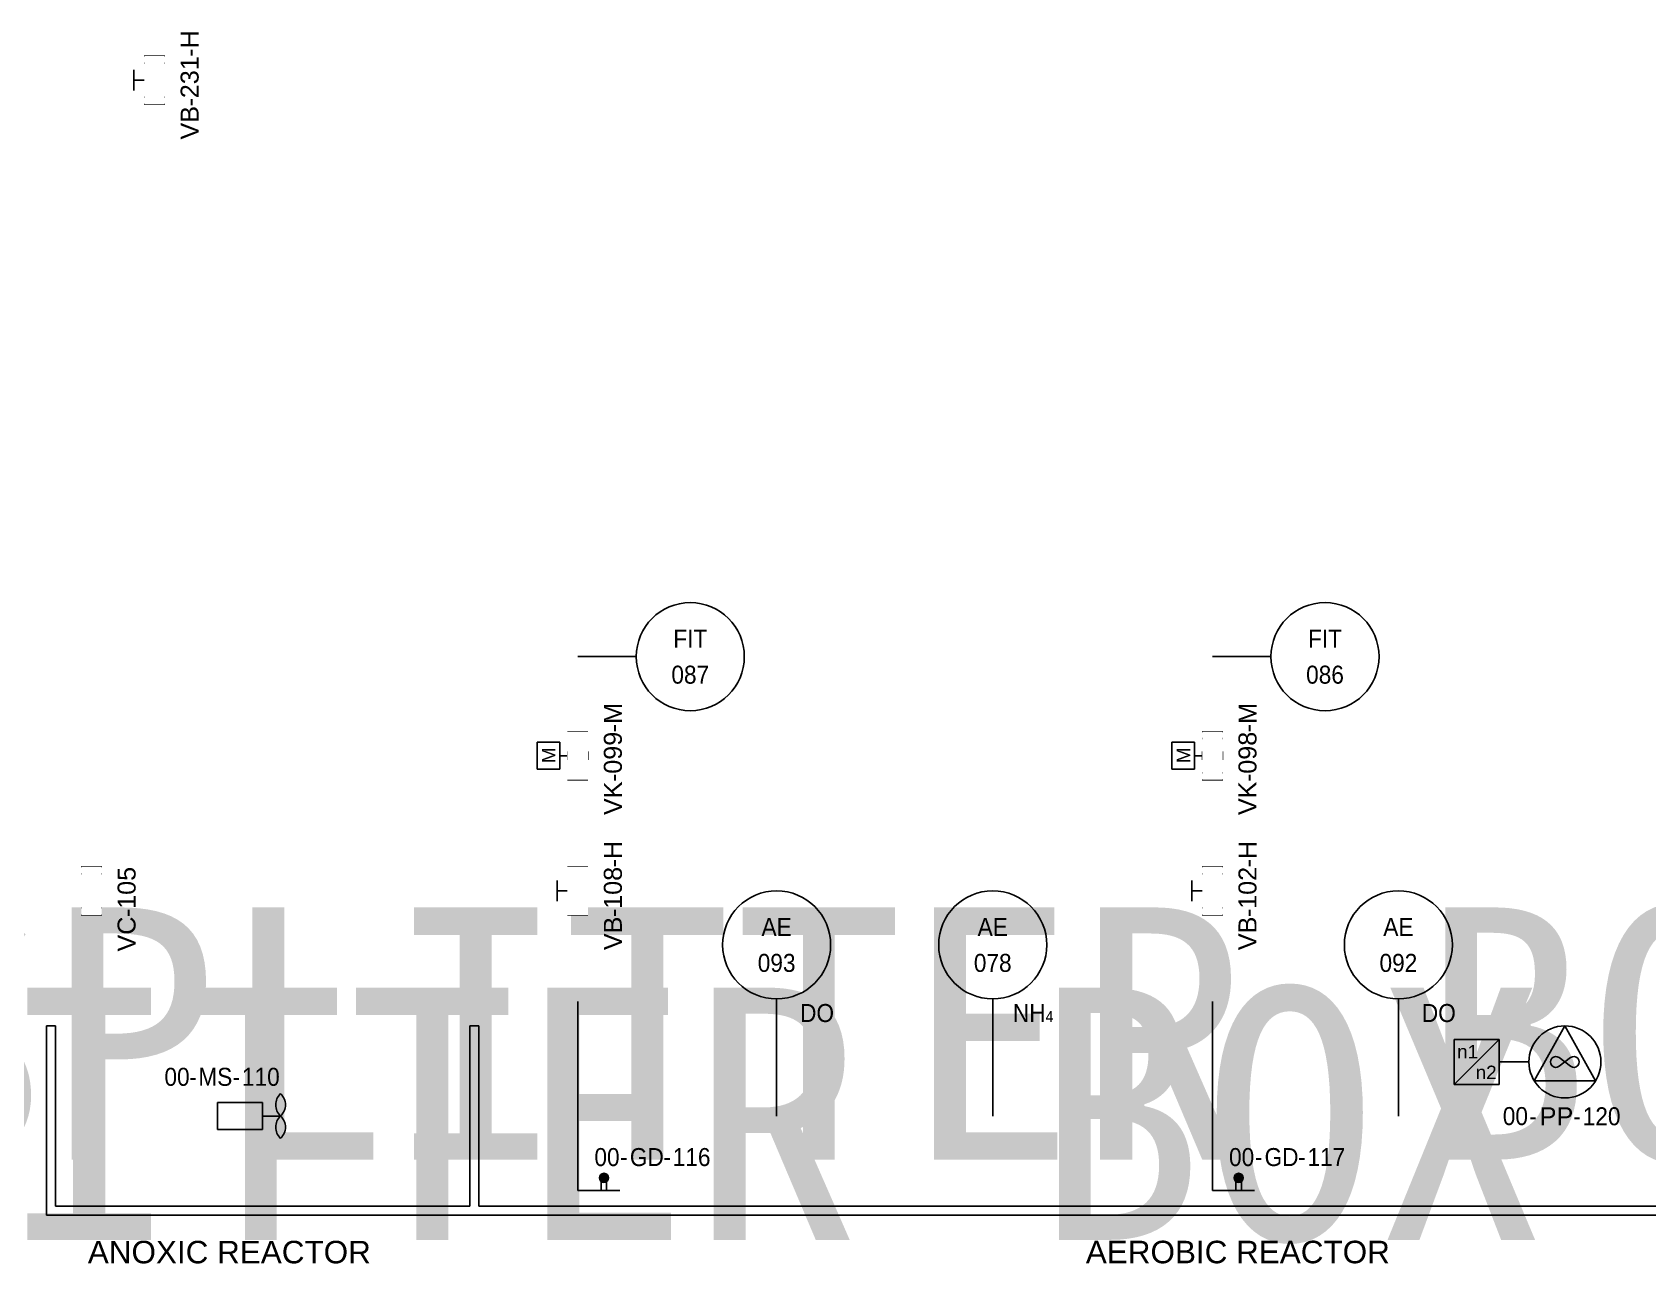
# Model space of a CAD drawing. Header units: millimetres. Extents: x 0 to 12089, y -479 to 374.
# Drawn here: x 927.4 to 1106.8, y 97.6 to 234.3 of the extents above; entities that cross this region are included whole.
import ezdxf
from ezdxf.enums import TextEntityAlignment as Align

# ---------------------------------------------------------------- set-up
doc = ezdxf.new("R2018")
doc.units = ezdxf.units.MM
doc.header["$LTSCALE"] = 0.25
doc.set_wipeout_variables(frame=1)
for name, color, linetype, lineweight, true_color in [('equipment', 5, 'Continuous', 25, 0x0000ff), ('instrumentation', 7, 'Continuous', 25, 0xffffff), ('Text', 7, 'Continuous', 25, 0xffffff), ('unit', 1, 'Continuous', 25, 0xff0000), ('valve', 7, 'Continuous', 25, 0xffffff)]:
    doc.layers.add(name, color=color, linetype=linetype, lineweight=lineweight, true_color=true_color)
doc.styles.add('Organica', font='arial.ttf')
doc.styles.add('RefPIDBOD$0$Organica', font='arial.ttf')
doc.styles.add('RefPIDDistChamber$0$Organica', font='arial.ttf')
doc.styles.add('RefPIDDistChamber$0$Standard', font='arial.ttf')
doc.styles.get("Standard").update_dxf_attribs({"font": 'arial.ttf'})

# ---------------------------------------------------------------- blocks, each defined once
blk = doc.blocks.new('*U82')
blk.add_hatch(color=256).paths.add_polyline_path([(4.42, 2.41, 1), (3.4, 2.41, 0.238678), (3.61, 2), (4.21, 2, 0.238678)])
at = {"lineweight": 25, "ltscale": 0.25}
for p, q in [((1, 1), (1, 22)), ((3.61, 2), (3.61, 1)), ((3.61, 2), (4.21, 2)), ((4.21, 2), (4.21, 1)), ((1, 1), (5.67, 1))]:
    blk.add_line(p, q, dxfattribs=at)
blk.add_circle((3.91, 2.41), 0.507)
at = {"char_height": 2, "width": 5.3402, "attachment_point": 6, "line_spacing_factor": 0.9, "style": 'Organica'}
for insert in [(6.55, 4.72), (11.35, 4.72)]:
    blk.add_mtext('{\\W0.9;-}', dxfattribs=dict(at, insert=insert))
at = {"style": 'Organica', "flags": 1}
for tag, p in [('EQUIP_TYPE', (30.85, 68.43)), ('NOTE', (30.85, 65.43)), ('NOTE_CHINESE', (30.85, 62.43)), ('MATERIAL_MEMBRANE', (30.85, 59.33)), ('MATERIAL_PIPE', (30.85, 56.33)), ('MATERIAL_FRAME', (30.85, 53.33)), ('STB_DTY', (30.85, 50.13)), ('MODEL', (30.85, 47.01)), ('MANUFACTURE', (30.85, 43.91)), ('NUMBEROFG', (30.85, 40.63)), ('NUMBEROFDIFF', (30.85, 37.52)), ('INSTALLATION', (31.25, 34.42)), ('UNIT_FLOWMIN', (31.25, 31.42)), ('UNIT_FLOWMAX', (31.25, 28.42)), ('SP_FLOWMAX', (31.25, 25.42)), ('SP_FLOWMIN', (31.25, 22.42)), ('PROCESSUNITAREA', (31.25, 19.05))]:
    blk.add_attdef(tag, text='', height=2, dxfattribs=at).set_placement(p, align=Align.MIDDLE_CENTER)
at = {"style": 'Organica', "width": 0.9}
for tag, p in [('AREA_CODE', (5.65, 4.72)), ('TAG_ID', (10.56, 4.72))]:
    blk.add_attdef(tag, text='', height=2, dxfattribs=at).set_placement(p, align=Align.MIDDLE_RIGHT)
at = {"style": 'Organica', "width": 0.9, "flags": 8}
blk.add_attdef('TAG', text='', height=2, dxfattribs=at).set_placement((13.65, 4.72), align=Align.MIDDLE_CENTER)
blk = doc.blocks.new('*U116')
at = {"style": 'RefPIDDistChamber$0$Organica', "flags": 1}
for tag, p in [('WIDTH', (-11.4, 38.99)), ('HEIGHT', (-11.4, 36.04)), ('LENGTH', (-11.4, 33.02)), ('LIQUIDLEVEL', (-11.4, 29.93)), ('VOLUME', (-11.4, 26.97))]:
    blk.add_attdef(tag, text='', height=2, dxfattribs=at).set_placement(p, align=Align.MIDDLE_CENTER)
at = {"style": 'RefPIDDistChamber$0$Standard', "flags": 1}
blk.add_attdef('TR_NAME1', (44.32, 30.62), '', height=2.5, dxfattribs=at)
at = {"layer": 'Text', "lineweight": 30, "flags": 104}
blk.add_attdef('NAME1', text='', height=2.5, dxfattribs=at).set_placement((-1.92, 13), align=Align.MIDDLE_CENTER)
blk = doc.blocks.new('*U119')
at = {"style": 'RefPIDDistChamber$0$Organica', "flags": 1}
for tag, p in [('WIDTH', (-11.4, 38.99)), ('HEIGHT', (-11.4, 36.04)), ('LENGTH', (-11.4, 33.02)), ('LIQUIDLEVEL', (-11.4, 29.93)), ('VOLUME', (-11.4, 26.97))]:
    blk.add_attdef(tag, text='', height=2, dxfattribs=at).set_placement(p, align=Align.MIDDLE_CENTER)
at = {"style": 'RefPIDDistChamber$0$Standard', "flags": 1}
blk.add_attdef('TR_NAME1', (44.32, 30.62), '', height=2.5, dxfattribs=at)
at = {"layer": 'Text', "lineweight": 30, "flags": 104}
blk.add_attdef('NAME1', text='', height=2.5, dxfattribs=at).set_placement((5, 13.66), align=Align.MIDDLE_CENTER)
blk = doc.blocks.new('*U331')
at = {"color": 4, "lineweight": 25, "ltscale": 0.25}
blk.add_line((0, 11), (0, -2), dxfattribs=at)
at = {"color": 4}
blk.add_circle((0, 17), 6, dxfattribs=at)
at = {"insert": (4.49, 9.42), "char_height": 2, "width": 5.3402, "attachment_point": 5, "line_spacing_factor": 0.9, "style": 'Organica'}
blk.add_mtext('\\pxqc;{\\W0.9;DO}', dxfattribs=at)
at = {"style": 'Organica', "width": 0.9}
for tag, flags, p in [('EQUIP_TYPE', 9, (31.18, 65.35)), ('AREA_CODE', 9, (31.18, 62.35)), ('NOTE', 9, (31.18, 59.35)), ('NOTE_CHINESE', 9, (31.18, 56.35)), ('MODEL', 9, (31.18, 53.35)), ('MANUFACTURE', 9, (31.18, 50.35)), ('SPECIFICATION', 9, (31.18, 47.35)), ('DI', 9, (31.18, 44.35)), ('DO', 9, (31.18, 41.35)), ('AI', 9, (31.18, 38.35)), ('AO', 9, (31.18, 35.35)), ('PB', 9, (31.18, 32.35)), ('PO', 9, (31.18, 29.35)), ('PROCESSUNITAREA', 9, (31.18, 26.35)), ('TAG_ID', 8, (0, 19)), ('TAG', 8, (0, 15))]:
    blk.add_attdef(tag, text='', height=2, dxfattribs=dict(at, flags=flags)).set_placement(p, align=Align.MIDDLE_CENTER)
blk = doc.blocks.new('*U332')
at = {"color": 4, "lineweight": 25, "ltscale": 0.25}
blk.add_line((-6, 17), (-12.5, 17), dxfattribs=at)
at = {"color": 4}
blk.add_circle((0, 17), 6, dxfattribs=at)
at = {"style": 'Organica', "width": 0.9}
for tag, flags, p in [('SP_FLUID', 9, (31.18, 71.35)), ('SP_FLOW', 9, (31.18, 68.35)), ('EQUIP_TYPE', 9, (31.18, 65.35)), ('AREA_CODE', 9, (31.18, 62.35)), ('NOTE', 9, (31.18, 59.35)), ('NOTE_CHINESE', 9, (31.18, 56.35)), ('MODEL', 9, (31.18, 53.35)), ('MANUFACTURE', 9, (31.18, 50.35)), ('SPECIFICATION', 9, (31.18, 47.35)), ('DI', 9, (31.18, 44.35)), ('DO', 9, (31.18, 41.35)), ('AI', 9, (31.18, 38.35)), ('AO', 9, (31.18, 35.35)), ('PB', 9, (31.18, 32.35)), ('PO', 9, (31.18, 29.35)), ('PROCESSUNITAREA', 9, (31.18, 26.35)), ('TAG_ID', 8, (0, 19)), ('TAG', 8, (0, 15))]:
    blk.add_attdef(tag, text='', height=2, dxfattribs=dict(at, flags=flags)).set_placement(p, align=Align.MIDDLE_CENTER)
blk = doc.blocks.new('*U333')
at = {"color": 4, "lineweight": 25, "ltscale": 0.25}
blk.add_line((0, 11), (0, -2), dxfattribs=at)
at = {"color": 4}
blk.add_circle((0, 17), 6, dxfattribs=at)
at = {"insert": (4.49, 9.42), "char_height": 2, "width": 5.3402, "attachment_point": 5, "line_spacing_factor": 0.9, "style": 'Organica'}
blk.add_mtext('\\pxqc;{\\W0.9;NH\\H0.625x;4}', dxfattribs=at)
at = {"style": 'Organica', "width": 0.9}
for tag, flags, p in [('EQUIP_TYPE', 9, (31.18, 65.35)), ('AREA_CODE', 9, (31.18, 62.35)), ('NOTE', 9, (31.18, 59.35)), ('NOTE_CHINESE', 9, (31.18, 56.35)), ('MODEL', 9, (31.18, 53.35)), ('MANUFACTURE', 9, (31.18, 50.35)), ('SPECIFICATION', 9, (31.18, 47.35)), ('DI', 9, (31.18, 44.35)), ('DO', 9, (31.18, 41.35)), ('AI', 9, (31.18, 38.35)), ('AO', 9, (31.18, 35.35)), ('PB', 9, (31.18, 32.35)), ('PO', 9, (31.18, 29.35)), ('PROCESSUNITAREA', 9, (31.18, 26.35)), ('TAG_ID', 8, (0, 19)), ('TAG', 8, (0, 15))]:
    blk.add_attdef(tag, text='', height=2, dxfattribs=dict(at, flags=flags)).set_placement(p, align=Align.MIDDLE_CENTER)
blk = doc.blocks.new('*U485')
at = {"lineweight": 25, "ltscale": 0.25}
for p, q in [((-3.4, -2.11), (0, 4)), ((0, 4), (3.4, -2.11)), ((-7.31, 2.5), (-12.31, 2.5)), ((-12.31, 2.5), (-12.31, -2.5)), ((-12.31, -2.5), (-7.31, 2.5)), ((-7.31, -2.5), (-7.31, 2.5)), ((-0.64, -0.48), (0.64, 0.48)), ((0.64, -0.48), (-0.64, 0.48)), ((-7.31, 0), (-4, 0)), ((-12.31, -2.5), (-7.31, -2.5)), ((-3.4, -2.11), (3.4, -2.11))]:
    blk.add_line(p, q, dxfattribs=at)
blk.add_circle((0, 0), 4)
for centre, start, end in [((-1, 0), 53.1301, 306.8699), ((1, 0), 233.1301, 126.8699)]:
    blk.add_arc(centre, 0.6, start, end)
at = {"style": 'Organica'}
for s, p in [('n1', (-11.97, 0.39)), ('n2', (-9.91, -1.91))]:
    blk.add_text(s, height=1.5, dxfattribs=at).set_placement(p)
at = {"char_height": 2, "width": 5.3402, "attachment_point": 6, "line_spacing_factor": 0.9, "style": 'Organica'}
for insert in [(-3.13, -6.03), (1.77, -6.03)]:
    blk.add_mtext('{\\W0.9;-}', dxfattribs=dict(at, insert=insert))
at = {"style": 'Organica', "flags": 1}
for tag, p in [('PUMP_TYPE', (-13.95, 99.74)), ('NOTE', (-13.95, 96.74)), ('NOTE_CHINESE', (-13.95, 93.74)), ('MATERIAL_HOUSING', (-13.95, 90.64)), ('MATERIAL_IMPELLER', (-13.95, 87.64)), ('INSTALLED_POWER', (-13.95, 81.43)), ('CONSUMED_POWER', (-13.95, 78.43)), ('MODEL', (-13.95, 75.32)), ('MANUFACTURE', (-13.95, 72.21)), ('UNIT_CAPACITY', (-13.42, 69.06)), ('SP_CAPACITY', (-13.42, 66.16)), ('UNIT_HEAD', (-13.42, 63.06)), ('SP_HEAD', (-13.42, 60.06)), ('INSTALLATION', (-13.42, 56.95)), ('STB_DTY', (-13.42, 53.63)), ('RUNNINGHOURS', (-13.42, 50.63)), ('FC-MAN', (-13.85, 47.7)), ('HOSTNAME', (-12.95, 46.85)), ('FC-MOD', (-13.85, 44.6)), ('DI', (-13.85, 41.6)), ('DO', (-13.85, 38.6)), ('AI', (-13.85, 35.6)), ('AO', (-13.85, 32.6)), ('PB', (-13.85, 29.6)), ('PO', (-13.85, 26.6)), ('PROCESSUNITAREA', (-13.85, 23.6))]:
    blk.add_attdef(tag, text='', height=2, dxfattribs=at).set_placement(p, align=Align.MIDDLE_CENTER)
at = {"style": 'Organica', "width": 0.9}
blk.add_attdef('AREA_CODE', text='', height=2, dxfattribs=at).set_placement((-4.1, -6.01), align=Align.MIDDLE_RIGHT)
at = {"style": 'Organica'}
blk.add_attdef('TAG_ID', text='', height=2, dxfattribs=at).set_placement((0.93, -6.03), align=Align.MIDDLE_RIGHT)
at = {"style": 'Organica', "width": 0.9, "flags": 8}
blk.add_attdef('TAG', text='', height=2, dxfattribs=at).set_placement((4.08, -6.03), align=Align.MIDDLE_CENTER)
blk = doc.blocks.new('*U489')
at = {"lineweight": 25, "ltscale": 0.25}
for p, q in [((0, 1.5), (5, 1.5)), ((0, 1.5), (0, -1.5)), ((5, -1.5), (5, 1.5)), ((5, 0), (7, 0)), ((0, -1.5), (5, -1.5))]:
    blk.add_line(p, q, dxfattribs=at)
for centre, start, end in [((8.17, 1.24), 133.3642, 226.6358), ((5.83, 1.24), 313.3642, 46.6358), ((8.17, -1.24), 133.3642, 226.6358), ((5.83, -1.24), 313.3642, 46.6358)]:
    blk.add_arc(centre, 1.71, start, end)
at = {"char_height": 2, "width": 5.3402, "attachment_point": 6, "line_spacing_factor": 0.9, "style": 'Organica'}
for insert in [(-2.3, 4.35), (2.5, 4.35)]:
    blk.add_mtext('{\\W0.9;-}', dxfattribs=dict(at, insert=insert))
at = {"style": 'Organica', "flags": 1}
for tag, p in [('EQUIP_TYPE', (24.21, 100.23)), ('NOTE', (24.21, 97.23)), ('NOTE_CHINESE', (24.21, 94.23)), ('MATERIAL_BODY', (24.21, 91.13)), ('MATERIAL_SHAFT', (24.21, 88.13)), ('MATERIAL_BLADE', (24.21, 85.13)), ('POWER_INSTALLED', (24.21, 81.92)), ('POWER_CONSUMED', (24.21, 78.92)), ('MODEL', (24.21, 75.81)), ('MANUFACTURE', (24.21, 72.7)), ('UNIT_TANKW', (24.37, 69.45)), ('UNIT_TANKL', (24.37, 66.45)), ('UNIT_TANKD', (24.37, 63.45)), ('UNIT_TANKV', (24.37, 60.45)), ('SP_TANKW', (24.37, 57.45)), ('SP_TANKL', (24.37, 54.24)), ('SP_TANKD', (24.37, 51.13)), ('SP_TANKV', (24.37, 48.13)), ('STB_DTY', (24.55, 44.95)), ('INSTALLATION', (24.55, 41.95)), ('RUNNINGHOURS', (25.37, 38.97)), ('DI', (25.37, 35.97)), ('DO', (25.37, 32.97)), ('PB', (25.37, 23.97)), ('PO', (25.37, 20.97)), ('NUMBER_OF_UNIT', (25.37, 17.58)), ('PROCESSUNITAREA', (25.37, 13.71))]:
    blk.add_attdef(tag, text='', height=2, dxfattribs=at).set_placement(p, align=Align.MIDDLE_CENTER)
at = {"style": 'Organica', "width": 0.9}
for tag, p in [('AREA_CODE', (-3.1, 4.35)), ('TAG_ID', (1.64, 4.35))]:
    blk.add_attdef(tag, text='', height=2, dxfattribs=at).set_placement(p, align=Align.MIDDLE_RIGHT)
at = {"style": 'Organica', "width": 0.9, "flags": 8}
blk.add_attdef('TAG', text='', height=2, dxfattribs=at).set_placement((4.81, 4.35), align=Align.MIDDLE_CENTER)
blk = doc.blocks.new('*U500')
at = {"lineweight": 25, "ltscale": 0.25}
for p, q in [((1, 21), (0, 21)), ((0, 21), (0, 1)), ((1, 1), (1, 21)), ((47, 1), (47, 21)), ((47, 21), (48, 21)), ((48, 21), (48, 1)), ((0, 1), (0, 0)), ((48, 0), (0, 0)), ((47, 1), (1, 1))]:
    blk.add_line(p, q, dxfattribs=at)
at = {"style": 'RefPIDBOD$0$Organica', "flags": 1}
for tag, p in [('WIDTH', (16.02, 56.63)), ('HEIGHT', (16.02, 53.69)), ('LENGTH', (16.02, 50.66)), ('LIQUIDLEVEL', (16.02, 47.66)), ('VOLUME', (16.02, 44.7))]:
    blk.add_attdef(tag, text='', height=2, dxfattribs=at).set_placement(p, align=Align.MIDDLE_CENTER)
at = {"layer": 'Text', "style": 'RefPIDBOD$0$Organica'}
blk.add_attdef('NAME1', text='', height=2.5, dxfattribs=at).set_placement((20.31, -4.11), align=Align.MIDDLE_CENTER)
blk = doc.blocks.new('*U502')
at = {"lineweight": 25, "ltscale": 0.25}
for p, q in [((1, 21), (0, 21)), ((0, 21), (0, 1)), ((1, 1), (1, 21)), ((147, 1), (147, 21)), ((147, 21), (148, 21)), ((148, 21), (148, 1)), ((148, 0), (0, 0)), ((147, 1), (1, 1))]:
    blk.add_line(p, q, dxfattribs=at)
at = {"style": 'RefPIDBOD$0$Organica', "flags": 1}
for tag, p in [('WIDTH', (16.02, 56.63)), ('HEIGHT', (16.02, 53.69)), ('LENGTH', (16.02, 50.66)), ('LIQUIDLEVEL', (16.02, 47.66)), ('VOLUME', (16.02, 44.7))]:
    blk.add_attdef(tag, text='', height=2, dxfattribs=at).set_placement(p, align=Align.MIDDLE_CENTER)
at = {"layer": 'Text', "style": 'RefPIDBOD$0$Organica'}
blk.add_attdef('NAME1', text='', height=2.5, dxfattribs=at).set_placement((85.31, -4.1), align=Align.MIDDLE_CENTER)
blk = doc.blocks.new('*U557')
at = {"lineweight": 25, "ltscale": 0.25}
for p, q in [((1.14, 2.29), (-1.14, 2.29)), ((0, 0.5), (0, 2.29)), ((-2.67, 1.14), (-2.67, -1.14)), ((-1.9, -1.14), (-1.9, 1.14)), ((1.9, -0.76), (-1.9, 0.76)), ((1.9, -1.14), (1.9, 1.14)), ((2.67, 1.14), (2.67, -1.14))]:
    blk.add_line(p, q, dxfattribs=at)
blk.add_circle((0, 0), 0.5)
at = {"char_height": 2, "width": 5.3402, "style": 'Organica'}
for s, insert, attachment_point in [('-H', (2.6, -3.9), 4), ('-', (-1.98, -3.9), 6)]:
    blk.add_mtext(s, dxfattribs=dict(at, insert=insert, attachment_point=attachment_point))
at = {"style": 'Organica'}
for tag, flags, p in [('EQUIP_TYPE', 1, (-8.63, 62.54)), ('NOTE', 1, (-8.63, 59.54)), ('NOTE_CHINESE', 1, (-8.63, 56.54)), ('AREA_CODE', 1, (-8.63, 53.54)), ('DI', 1, (-8.63, 50.54)), ('DO', 1, (-8.63, 47.54)), ('AI', 1, (-8.63, 44.54)), ('AO', 1, (-8.63, 41.54)), ('PB', 1, (-8.63, 38.54)), ('PO', 1, (-8.63, 35.54)), ('SP_ACTUATED', 1, (-8.63, 32.54)), ('SIZE', 1, (-8.63, 23.54)), ('MATERIAL', 1, (-8.63, 19.54)), ('PRESSURE', 1, (-8.63, 15.54)), ('PROCESSUNITAREA', 1, (-8.63, 11.72)), ('TAG', 8, (0.33, -3.9))]:
    blk.add_attdef(tag, text='', height=2, dxfattribs=dict(at, flags=flags)).set_placement(p, align=Align.MIDDLE_CENTER)
blk.add_attdef('TAG_ID', text='', height=2, dxfattribs=at).set_placement((-2.86, -3.9), align=Align.MIDDLE_RIGHT)
blk.add_wipeout([(-2.67, 1.14), (2.67, 1.14), (2.67, -1.14), (-2.67, -1.14)])
blk = doc.blocks.new('*U848')
at = {"lineweight": 25, "ltscale": 0.25}
for p, q in [((1.5, 4.5), (-1.5, 4.5)), ((-1.5, 4.5), (-1.5, 2)), ((1.5, 2), (1.5, 4.5)), ((-1.5, 2), (0, 2)), ((0, 2), (1.5, 2)), ((0, 2), (0, 1.11)), ((-2.67, 1.14), (-2.67, -1.14)), ((-1.9, -1.14), (-1.9, 1.14)), ((-0.46, 0.19), (-1.9, 0.76)), ((-0.46, -1.11), (-0.46, 1.11)), ((-0.46, 1.11), (0.46, 1.11)), ((0.46, -1.11), (0.46, 1.11)), ((0.46, 0.19), (1.9, 0.76)), ((1.9, -1.14), (1.9, 1.14)), ((2.67, 1.14), (2.67, -1.14)), ((-1.9, -0.76), (-0.46, -0.19)), ((-0.46, -1.11), (0.46, -1.11)), ((1.9, -0.76), (0.46, -0.19))]:
    blk.add_line(p, q, dxfattribs=at)
at = {"style": 'Organica'}
blk.add_text('M', height=1.5, dxfattribs=at).set_placement((-0.82, 2.47))
at = {"char_height": 2, "width": 5.3402, "style": 'Organica'}
for s, insert, attachment_point in [('-M', (2.6, -3.9), 4), ('-', (-1.98, -3.9), 6)]:
    blk.add_mtext(s, dxfattribs=dict(at, insert=insert, attachment_point=attachment_point))
at = {"style": 'Organica'}
for tag, flags, p in [('EQUIP_TYPE', 1, (-8.63, 62.54)), ('NOTE', 1, (-8.63, 59.54)), ('NOTE_CHINESE', 1, (-8.63, 56.54)), ('AREA_CODE', 1, (-8.63, 53.54)), ('DI', 1, (-8.63, 50.54)), ('DO', 1, (-8.63, 47.54)), ('AI', 1, (-8.63, 44.54)), ('AO', 1, (-8.63, 41.54)), ('PB', 1, (-8.63, 38.54)), ('PO', 1, (-8.63, 35.54)), ('SP_ACTUATED', 1, (-8.63, 32.54)), ('SIZE', 1, (-8.63, 23.54)), ('MATERIAL', 1, (-8.63, 19.54)), ('PRESSURE', 1, (-8.63, 15.54)), ('PROCESSUNITAREA', 1, (-8.63, 11.72)), ('TAG', 8, (0.33, -3.9))]:
    blk.add_attdef(tag, text='', height=2, dxfattribs=dict(at, flags=flags)).set_placement(p, align=Align.MIDDLE_CENTER)
blk.add_attdef('TAG_ID', text='', height=2, dxfattribs=at).set_placement((-2.86, -3.9), align=Align.MIDDLE_RIGHT)
blk.add_wipeout([(-2.67, 1.14), (2.67, 1.14), (2.67, -1.14), (-2.67, -1.14)])
blk = doc.blocks.new('*U566')
at = {"lineweight": 25, "ltscale": 0.25}
for p, q in [((-2.67, 1.14), (-2.67, -1.14)), ((-1.9, -1.14), (-1.9, 1.14)), ((1.9, 0.76), (-1.9, -0.76)), ((-1.9, -0.76), (-1.09, 0.17)), ((1.9, -1.14), (1.9, 1.14)), ((2.67, 1.14), (2.67, -1.14)), ((-1.9, -0.76), (-0.67, -0.87))]:
    blk.add_line(p, q, dxfattribs=at)
at = {"insert": (-1.98, -3.9), "char_height": 2, "width": 5.3402, "attachment_point": 6, "style": 'Organica'}
blk.add_mtext('-', dxfattribs=at)
at = {"style": 'Organica'}
for tag, flags, p in [('EQUIP_TYPE', 1, (-8.63, 62.54)), ('NOTE', 1, (-8.63, 59.54)), ('NOTE_CHINESE', 1, (-8.63, 56.54)), ('AREA_CODE', 1, (-8.63, 53.54)), ('DI', 1, (-8.63, 50.54)), ('DO', 1, (-8.63, 47.54)), ('AI', 1, (-8.63, 44.54)), ('AO', 1, (-8.63, 41.54)), ('PB', 1, (-8.63, 38.54)), ('PO', 1, (-8.63, 35.54)), ('SP_ACTUATED', 1, (-8.63, 32.54)), ('SIZE', 1, (-8.63, 23.54)), ('MATERIAL', 1, (-8.63, 19.54)), ('PRESSURE', 1, (-8.63, 15.54)), ('PROCESSUNITAREA', 1, (-8.63, 11.72)), ('TAG', 8, (0.33, -3.9))]:
    blk.add_attdef(tag, text='', height=2, dxfattribs=dict(at, flags=flags)).set_placement(p, align=Align.MIDDLE_CENTER)
blk.add_attdef('TAG_ID', text='', height=2, dxfattribs=at).set_placement((-2.86, -3.9), align=Align.MIDDLE_RIGHT)
blk.add_wipeout([(-2.67, 1.14), (2.67, 1.14), (2.67, -1.14), (-2.67, -1.14)])

msp = doc.modelspace()

# ---------------------------------------------------------------- block references
at = {"layer": 'equipment'}
ref = msp.add_blockref('*U82', (987, 104.72), dxfattribs=at)
ref.add_attrib('TAG', '116', dxfattribs={"layer": '0', "height": 2, "style": 'Organica', "width": 0.9}).set_placement((1000.65, 109.44), align=Align.MIDDLE_CENTER)
ref.add_attrib('AREA_CODE', '00', dxfattribs={"layer": '0', "height": 2, "style": 'Organica', "width": 0.9}).set_placement((992.65, 109.44), align=Align.MIDDLE_RIGHT)
ref.add_attrib('TAG_ID', 'GD', dxfattribs={"layer": '0', "height": 2, "style": 'Organica', "width": 0.9}).set_placement((997.56, 109.44), align=Align.MIDDLE_RIGHT)
ref = msp.add_blockref('*U82', (1057.49, 104.72), dxfattribs=at)
ref.add_attrib('TAG', '117', dxfattribs={"layer": '0', "height": 2, "style": 'Organica', "width": 0.9}).set_placement((1071.14, 109.44), align=Align.MIDDLE_CENTER)
ref.add_attrib('AREA_CODE', '00', dxfattribs={"layer": '0', "height": 2, "style": 'Organica', "width": 0.9}).set_placement((1063.13, 109.44), align=Align.MIDDLE_RIGHT)
ref.add_attrib('TAG_ID', 'GD', dxfattribs={"layer": '0', "height": 2, "style": 'Organica', "width": 0.9}).set_placement((1068.05, 109.44), align=Align.MIDDLE_RIGHT)
ref = msp.add_blockref('*U485', (1097.63, 120), dxfattribs=at)
ref.add_attrib('TAG', '120', dxfattribs={"layer": '0', "height": 2, "style": 'Organica', "width": 0.9}).set_placement((1101.71, 113.97), align=Align.MIDDLE_CENTER)
ref.add_attrib('AREA_CODE', '00', dxfattribs={"layer": '0', "height": 2, "style": 'Organica', "width": 0.9}).set_placement((1093.53, 113.99), align=Align.MIDDLE_RIGHT)
ref.add_attrib('TAG_ID', 'PP', dxfattribs={"layer": '0', "height": 2, "style": 'Organica'}).set_placement((1098.56, 113.97), align=Align.MIDDLE_RIGHT)
ref = msp.add_blockref('*U489', (948, 114), dxfattribs=at)
ref.add_attrib('TAG', '110', dxfattribs={"layer": '0', "height": 2, "style": 'Organica', "width": 0.9}).set_placement((952.81, 118.35), align=Align.MIDDLE_CENTER)
ref.add_attrib('AREA_CODE', '00', dxfattribs={"layer": '0', "height": 2, "style": 'Organica', "width": 0.9}).set_placement((944.9, 118.35), align=Align.MIDDLE_RIGHT)
ref.add_attrib('TAG_ID', 'MS', dxfattribs={"layer": '0', "height": 2, "style": 'Organica', "width": 0.9}).set_placement((949.64, 118.35), align=Align.MIDDLE_RIGHT)
at = {"layer": 'instrumentation'}
ref = msp.add_blockref('*U332', (1000.5, 148), dxfattribs=at)
ref.add_attrib('TAG', '087', dxfattribs={"layer": '0', "height": 2, "style": 'Organica', "width": 0.9}).set_placement((1000.5, 163), align=Align.MIDDLE_CENTER)
ref.add_attrib('TAG_ID', 'FIT', dxfattribs={"layer": '0', "height": 2, "style": 'Organica', "width": 0.9}).set_placement((1000.5, 167), align=Align.MIDDLE_CENTER)
ref = msp.add_blockref('*U332', (1070.99, 148), dxfattribs=at)
ref.add_attrib('TAG', '086', dxfattribs={"layer": '0', "height": 2, "style": 'Organica', "width": 0.9}).set_placement((1070.99, 163), align=Align.MIDDLE_CENTER)
ref.add_attrib('TAG_ID', 'FIT', dxfattribs={"layer": '0', "height": 2, "style": 'Organica', "width": 0.9}).set_placement((1070.99, 167), align=Align.MIDDLE_CENTER)
ref = msp.add_blockref('*U331', (1010.09, 116), dxfattribs=at)
ref.add_attrib('TAG', '093', dxfattribs={"layer": '0', "height": 2, "style": 'Organica', "width": 0.9}).set_placement((1010.09, 131), align=Align.MIDDLE_CENTER)
ref.add_attrib('TAG_ID', 'AE', dxfattribs={"layer": '0', "height": 2, "style": 'Organica', "width": 0.9}).set_placement((1010.09, 135), align=Align.MIDDLE_CENTER)
ref = msp.add_blockref('*U333', (1034.09, 116), dxfattribs=at)
ref.add_attrib('TAG', '078', dxfattribs={"layer": '0', "height": 2, "style": 'Organica', "width": 0.9}).set_placement((1034.09, 131), align=Align.MIDDLE_CENTER)
ref.add_attrib('TAG_ID', 'AE', dxfattribs={"layer": '0', "height": 2, "style": 'Organica', "width": 0.9}).set_placement((1034.09, 135), align=Align.MIDDLE_CENTER)
ref = msp.add_blockref('*U331', (1079.14, 116), dxfattribs=at)
ref.add_attrib('TAG', '092', dxfattribs={"layer": '0', "height": 2, "style": 'Organica', "width": 0.9}).set_placement((1079.14, 131), align=Align.MIDDLE_CENTER)
ref.add_attrib('TAG_ID', 'AE', dxfattribs={"layer": '0', "height": 2, "style": 'Organica', "width": 0.9}).set_placement((1079.14, 135), align=Align.MIDDLE_CENTER)
at = {"layer": 'unit'}
ref = msp.add_blockref('*U119', (905, 123.5), dxfattribs=at)
lines = msp.add_mtext('SPLITTER BOX', dxfattribs={"layer": 'Text', "insert": (910, 137.16), "char_height": 28, "attachment_point": 1})
ref.add_attrib('NAME1', '', (910, 137.16), dxfattribs={"flags": 104}).embed_mtext(lines)
ref = msp.add_blockref('*U116', (869, 115.25), dxfattribs=at)
lines = msp.add_mtext('SPLITTER BOX', dxfattribs={"layer": 'Text', "insert": (867.08, 128.25), "char_height": 28, "attachment_point": 1})
ref.add_attrib('NAME1', '', (867.08, 128.25), dxfattribs={"flags": 104}).embed_mtext(lines)
for name, p, values in [('*U500', (929, 103), {'NAME1': 'ANOXIC REACTOR'}), ('*U502', (976, 103), {'NAME1': 'AEROBIC REACTOR'})]:
    msp.add_blockref(name, p, dxfattribs=at).add_auto_attribs(values)
at = {"layer": 'valve'}
ref = msp.add_blockref('*U557', (941, 229), dxfattribs=dict(at, rotation=90))
ref.add_attrib('TAG', '231', dxfattribs={"layer": '0', "height": 2, "rotation": 90, "style": 'Organica'}).set_placement((944.9, 229.33), align=Align.MIDDLE_CENTER)
ref.add_attrib('TAG_ID', 'VB', dxfattribs={"layer": '0', "height": 2, "rotation": 90, "style": 'Organica'}).set_placement((944.9, 226.14), align=Align.MIDDLE_RIGHT)

# ---------------------------------------------------------------- next in the draw order: block references
ref = msp.add_blockref('*U848', (988, 154), dxfattribs=dict(at, rotation=90))
ref.add_attrib('TAG', '099', dxfattribs={"layer": '0', "height": 2, "rotation": 90, "style": 'Organica'}).set_placement((991.9, 154.33), align=Align.MIDDLE_CENTER)
ref.add_attrib('TAG_ID', 'VK', dxfattribs={"layer": '0', "height": 2, "rotation": 90, "style": 'Organica'}).set_placement((991.9, 151.14), align=Align.MIDDLE_RIGHT)
ref = msp.add_blockref('*U848', (1058.49, 154), dxfattribs=dict(at, rotation=90))
ref.add_attrib('TAG', '098', dxfattribs={"layer": '0', "height": 2, "rotation": 90, "style": 'Organica'}).set_placement((1062.38, 154.33), align=Align.MIDDLE_CENTER)
ref.add_attrib('TAG_ID', 'VK', dxfattribs={"layer": '0', "height": 2, "rotation": 90, "style": 'Organica'}).set_placement((1062.38, 151.14), align=Align.MIDDLE_RIGHT)
ref = msp.add_blockref('*U557', (988, 139), dxfattribs=dict(at, rotation=90))
ref.add_attrib('TAG', '108', dxfattribs={"layer": '0', "height": 2, "rotation": 90, "style": 'Organica'}).set_placement((991.9, 139.33), align=Align.MIDDLE_CENTER)
ref.add_attrib('TAG_ID', 'VB', dxfattribs={"layer": '0', "height": 2, "rotation": 90, "style": 'Organica'}).set_placement((991.9, 136.14), align=Align.MIDDLE_RIGHT)
ref = msp.add_blockref('*U557', (1058.49, 139), dxfattribs=dict(at, rotation=90))
ref.add_attrib('TAG', '102', dxfattribs={"layer": '0', "height": 2, "rotation": 90, "style": 'Organica'}).set_placement((1062.38, 139.33), align=Align.MIDDLE_CENTER)
ref.add_attrib('TAG_ID', 'VB', dxfattribs={"layer": '0', "height": 2, "rotation": 90, "style": 'Organica'}).set_placement((1062.38, 136.14), align=Align.MIDDLE_RIGHT)
ref = msp.add_blockref('*U566', (934, 139), dxfattribs=dict(at, rotation=90))
ref.add_attrib('TAG', '105', dxfattribs={"layer": '0', "height": 2, "rotation": 90, "style": 'Organica'}).set_placement((937.9, 139.33), align=Align.MIDDLE_CENTER)
ref.add_attrib('TAG_ID', 'VC', dxfattribs={"layer": '0', "height": 2, "rotation": 90, "style": 'Organica'}).set_placement((937.9, 136.14), align=Align.MIDDLE_RIGHT)

doc.saveas('drawing.dxf')
